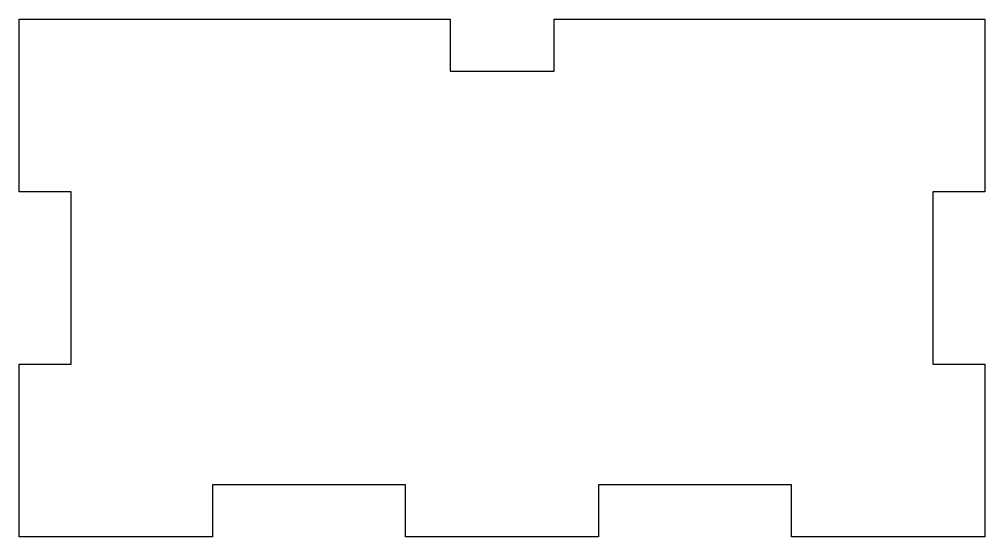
# Model space of a CAD drawing. Header units: millimetres. Extents: x -28 to 28, y 0 to 30.
import ezdxf

# ---------------------------------------------------------------- set-up
doc = ezdxf.new("R2010")
doc.units = ezdxf.units.MM
doc.layers.get('0').update_dxf_attribs({"linetype": 'CONTINUOUS'})

msp = doc.modelspace()

# ---------------------------------------------------------------- linework, layer by layer
msp.add_lwpolyline([(-3, 30), (-3, 27), (3.032, 27), (3.032, 30), (28, 30), (28, 20), (25, 20), (25, 10), (28, 10), (28, 0), (16.8, 0), (16.8, 3), (5.6, 3), (5.6, 0), (-5.6, 0), (-5.6, 3), (-16.8, 3), (-16.8, 0), (-28, 0), (-28, 10), (-25, 10), (-25, 20), (-28, 20), (-28, 30)], close=True)

doc.saveas('drawing.dxf')
